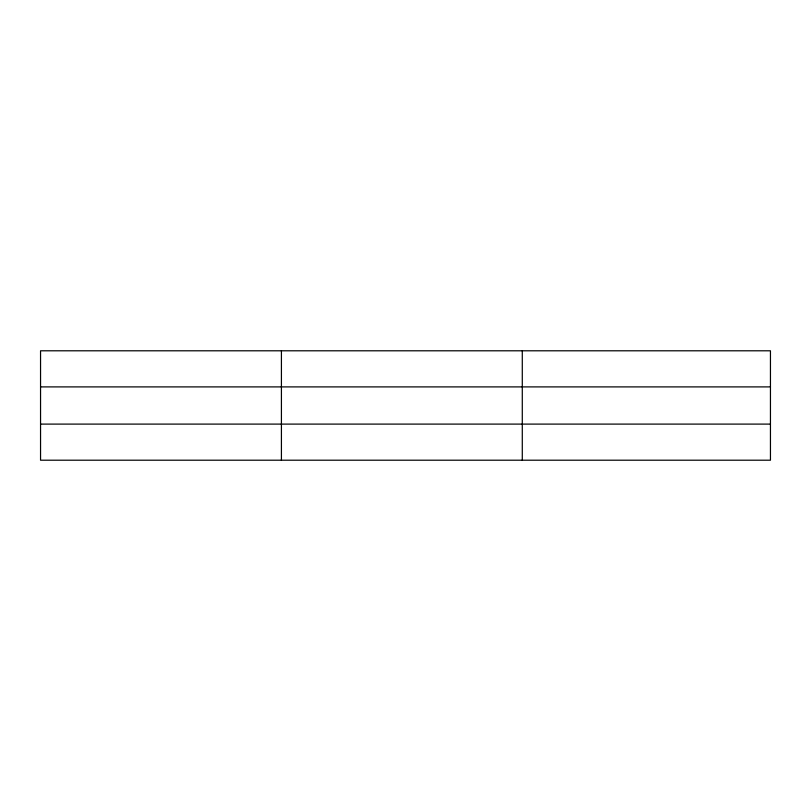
<?xml version="1.0" encoding="UTF-8"?>
<svg xmlns="http://www.w3.org/2000/svg" width="811" height="811" viewBox="0 0 811 811"><rect width="100%" height="100%" fill="white"/><g stroke="black" fill="none" stroke-linecap="round" stroke-linejoin="round"><path stroke-width="1.22" d="M281.417 460.202L281.417 350.798M522.284 460.202L522.284 350.798M770.45 386.898L770.45 350.798L40.55 350.798L40.55 460.202L770.45 460.202L770.45 386.898L40.55 386.898M40.55 424.102L770.45 424.102"/></g></svg>
